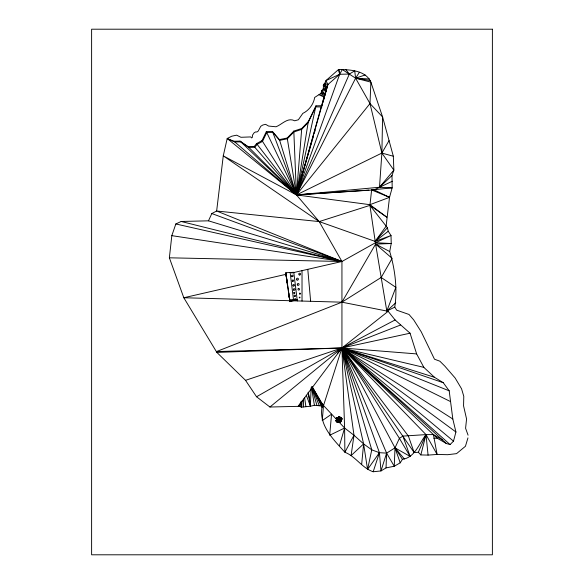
<?xml version="1.0" encoding="UTF-8"?>
<svg xmlns="http://www.w3.org/2000/svg" width="584" height="584" viewBox="0 0 584 584"><rect width="100%" height="100%" fill="white"/><g stroke="black" fill="none" stroke-linecap="round" stroke-linejoin="round"><path stroke-width="0.88" d="M338.311 419.962L338.808 420.458L337.472 419.706L338.559 420.239L338.048 419.859L338.187 418.078L339.173 418.575L338.705 419.473L340.165 419.232L340.64 417.436L340.494 418.648L340.326 417.699L340.304 418.18L338.99 418.575L339.735 418.137L340.114 418.918L340.012 417.918L340.282 418.801L341.749 419.524L340.392 418.808L341.939 419.137L340.53 418.713L341.735 418.991L340.596 418.662L340.99 417.436L340.392 419.173L341.392 420.02L340.019 418.984L341.589 419.954L339.691 418.984L339.041 420.151L338.997 419.633L338.924 420.071L340.779 420.195L340.07 419.334L340.049 418.224L339.968 419.283L340.311 417.983L339.26 418.414M338.954 421.955L339.202 421.451L339.91 422.152L339.216 421.524L338.632 422.21L339.18 421.466L340.027 422.101L339.202 421.451L338.8 422.239L339.194 421.538L339.027 422.269L339.224 421.677L339.822 422.188L339.158 420.918L340.027 421.13L339.143 420.816L340.487 421.108L339.326 420.976L339.822 420.407L339.246 420.838L340.494 419.852L340.158 419.312L340.983 420.144L339.742 418.677M468.076 435.182L465.587 428.262L466.572 419.013L463.565 405.895L463.784 396.332L461.557 388.783L455.119 377.979L444.884 366.175L439.883 361.211L434.481 359.204L421.268 331.873L413.691 319.893L409.004 314.462L396.704 310.177L394.777 307.133C397.536 288.781 395.047 269.202 389.711 251.543L391.222 243.528L391.017 235.52L388.236 231.257L387.404 227.738L369.92 205.378L371.621 189.939L392.171 187.851L391.995 175.55L393.864 170.119L393.331 156.242L382.6 116.968L370.877 82.14C365.715 70.284 349.838 69.62 338.545 69.518L325.967 80.585L324.587 83.643L323.58 84.322L323.288 88.805L321.674 90.768L320.988 93.352L314.652 97.462C313.696 104.069 308.936 110.507 302.833 113.376L298.373 119.771L294.716 120.8C287.635 117.085 282.13 124.45 276.013 126.772L268.618 126.064L265.611 124.334L262.844 124.998L260.763 126.305L258.23 131.072L256.858 132.05L255.916 131.838L254.259 132.619L252.529 135.087L252.273 137.547L251.529 137.904L250.77 136.919L240.944 137.291L236.629 135.174L231.826 136.189L227.198 138.488L223.27 155.855L216.649 211.014L211.824 213.554L208.473 220.825L181.157 221.475L175.835 223.964L171.82 235.651L169.367 257.807L183.807 297.745L216.846 352.4L245.543 380.337L256.551 396.762L269.932 407.019L298.205 406.347L299.059 405.895L299.424 404.143M339.129 419.801L339.012 418.589L338.253 418.429L339.706 417.983L338.165 418.115L338.632 418.326L338.362 419.874L338.494 418.188L338.932 418.312L338.121 417.969L338.472 418.115L337.844 419.896L338.187 418.078L338.494 419.911L338.413 419.524C339.764 417.312 339.669 421.341 340.034 419.626L338.567 420.582L339.669 420.173L339.158 420.706L340.246 419.721L339.472 420.509L340.37 420.75L339.479 420.589L338.362 421.955L339.136 421.254L340.187 421.94L339.618 421.188C339.793 423.071 339.297 420.181 340.107 421.838L339.224 421.4L339.99 420.947L339.516 420.721L338.902 421.692L339.822 420.407L338.742 421.195L338.895 421.779L338.413 420.546L339.202 421.451M339.37 419.4A2.54 0.431 -38.3 0 1 339.005 419.589L337.91 420.224L338.026 418.896L337.267 419.575L337.866 418.903L337.34 418.283L338.034 419.035L337.669 417.677L337.822 418.801L336.742 419.334L337.632 418.794L337.494 417.611L338.034 419.035L337.844 417.75L337.822 418.801L337.092 419.494L338.07 419.115L338.18 417.903L337.435 419.655L337.72 419.349L338.632 420.159L338.099 419.823L338.019 418.02L338.165 419.078L337.202 419.67C337.829 418.925 339.552 418.414 339.851 419.56L338.537 420.451L340.187 420.115L338.216 420.954L340.238 420.261C339.122 420.473 337.786 419.217 338.486 418.078L338.91 418.239L338.048 417.713L338.881 418.108L339.538 417.451L338.939 418.108L337.975 417.604L338.866 417.947L339.267 417.261C338.384 418.436 338.603 416.757 338.793 417.706L339.194 418.232L338.245 417.385L339.194 418.232M338.099 421.59L338.048 420.867L336.676 421.108L338.048 420.867L338.107 422.327L338.165 420.845L338.348 422.29L338.282 421.509L339.107 421.013L338.297 421.663L339.114 421.101L338.851 421.531L339.143 421.144L340.078 421.487L339.173 421.013L340.151 421.765L340.151 420.889L340.99 421.144L340.151 420.889L339.954 421.794L340.297 420.896L340.078 421.779L339.194 421.181L339.457 420.728L339.092 421.75L339.304 421.356L339.611 421.816M338.64 419.341L338.392 420.276C338.34 418.465 339.91 419.567 339.056 419.553A2.54 0.467 21.2 0 0 338.808 419.385L339.91 419.487L339.355 419.451A2.518 0.584 -42.1 0 1 339.122 419.589L339.07 419.502A2.518 0.606 17.1 0 0 338.851 419.356L338.589 420.203L339.727 420.838L337.734 419.407L337.851 417.969L338.165 419.078L337.311 419.816L338.413 420.407L336.8 419.706L337.683 420.283L336.961 419.611L337.786 420.232L337.121 419.524L337.494 419.823L339.713 418.932L341.662 419.721L340.231 418.911L340.99 419.56L340.406 419.246L341.1 418.042L340.698 418.378L341.844 418.64L340.706 418.546L340.852 417.991M291.664 273.02L341.939 261.493L375.505 242.725L391.017 235.52L375.118 241.396L319.192 221.584L223.27 155.855L296.438 194.917L374.11 189.888L379.498 187.26L381.878 153.066L382.6 116.968L369.993 103.58L355.598 78.198L354.722 70.839L349.349 74.051L339.662 74.285L325.967 80.585L327.872 84.556L296.438 194.917L319.192 221.584L341.939 261.493L341.939 347.969L344.611 428.021L344.881 452.25C355.817 456.513 362.029 468.091 373.183 471.748L380.972 470.945L386.039 467.901L394.258 466.251L400.222 462.82L402.42 459.338C415.144 457.506 419.1 443.387 426.006 434.606L433.423 434.606L442.249 439.767M338.771 417.356L338.355 417.217L339.202 418.151L338.501 417.078L339.216 418.056L338.786 416.845L339.246 418.078L340.114 417.202L339.275 418.071L338.881 417.582M338.815 419.378L338.822 420.13L338.443 419.035L337.661 419.933L339.129 419.042L338.399 419.458C339.939 418.48 338.238 420.516 339.18 418.524L338.202 418.275L339.392 418.1L339.669 417.837L338.983 418.312L339.486 417.356L338.924 418.049L337.975 417.604L338.902 417.991L338.245 417.385L338.8 417.815L338.997 417.246L339.231 417.961M299.059 405.895L301.702 407.15L310.433 406.238L311.082 387.812M339.443 420.451L340.713 420.239L339.873 419.378L340.209 420.334L339.377 418.363L339.83 419.889L340.041 420.37L339.851 418.283L339.253 418.502L340.297 418.188L340.165 417.808L340.282 418.801L341.144 419.458L340.611 418.998L341.589 418.042M386.039 467.901L386.608 453.14L341.939 347.969L216.503 351.561L341.939 302.176L381.184 277.466L392.156 258.362L375.6 244.083L369.92 205.378L319.192 221.584L216.649 211.014L341.939 261.493L169.367 257.807M392.331 181.252L379.498 187.26L393.864 170.119L381.878 153.066L369.993 103.58L370.877 82.14L355.598 78.198L342.304 69.532L339.662 74.285L296.438 194.917L369.92 204.685L389.521 197.348L392.171 187.851L379.498 187.26L296.438 194.917L227.198 138.488L233.98 141.262L296.438 194.917L368.906 190.114M339.209 422.159C338.91 421.59 339.771 422.531 339.267 421.794L339.311 421.757M339.662 419.232L340.392 419.911L339.443 418.268L339.815 419.137L338.202 418.275L339.406 418.312L340.319 417.341L339.275 418.159L339.954 417.056L339.216 418.056M338.165 420.845L337.873 422.334L338.012 420.998L337.924 421.67M339.757 419.195L339.968 419.918L339.151 419.151L340.165 419.232L340.253 418.173L340.582 420.246L339.976 419.356L340.392 420.298L339.413 421.115L340.45 421.268C338.625 420.1 340.027 421.801 340.903 421.254L340.246 421.013L340.771 421.4L340.26 421.071L340.289 421.728L340.333 421.13M339.545 421.035L339.392 421.882L339.53 420.94L340.202 421.677L339.501 420.867L340.37 421.414L339.552 420.86L339.253 421.823L339.53 420.94L340.282 421.553L339.567 420.933L339.567 421.976L339.238 421.538C340.107 422.984 339.224 421.239 339.231 422.174M301.702 407.15L302.118 400.909M339.056 420.29L338.377 420.21L339.063 420.37L338.654 420.181L338.888 418.363L338.647 419.254M339.143 416.998L339.267 417.64L339.552 416.647L339.297 417.545L338.968 416.691L339.267 417.64L339.056 416.604L339.267 417.64L339.64 416.75L339.297 417.75L339.435 417.275L338.902 417.991L338.457 417.757M339.501 419.436L339.603 420.027L339.976 419.75L339.216 420.232L339.735 420.283L337.859 419.283L339.742 420.524L337.968 419.173L338.924 420.071L338.494 420.217L339.581 419.881C339.888 418.633 339.413 421.422 339.924 419.546L339.078 420.575L336.588 420.838L338.107 420.787L337.924 421.283L337.705 420.341L337.399 422.371L337.808 421.319M389.046 140.627L381.878 153.066L296.438 194.917L301.731 128.487L308.308 121.589L315.966 105.843L322.28 105.689M336.968 421.166L337.253 420.604L336.048 420.181L337.508 420.378L336.639 419.794L338.282 420.553L336.88 420.436L337.537 420.451L336.953 421.765L337.224 420.546L336.063 420.392L337.158 420.597L336.793 421.706L336.924 421.166M361.664 464.397L363.613 443.898L341.939 347.969L388.156 311.301L395.105 319.952L410.056 333.201L416.64 353.911L423.845 367.365L434.452 377.271L443.263 382.71L449.184 390.82L452.819 419.013L455.929 431.999L453.498 441.154L450.045 444.563L446.373 443.541L437.19 438.168L341.939 347.969L216.846 352.4M300.935 407.026L301.49 401.712M289.861 300.716L183.807 297.745L285.926 274.334L289.854 301.592M340.078 421.407L340.311 420.976M374.11 189.888L389.521 197.348L386.104 226.249L375.118 241.396L388.236 231.257M338.859 417.874L339.019 417.502M395.105 319.952L341.939 347.969L353.984 435.262L351.086 455.586L363.613 443.898L371.767 449.855L379.432 452.688L386.608 453.14L395.01 447.862L399.405 438.336L402.909 436.102L426.006 434.606L437.109 454.447L447.709 454.695L456.549 453.637L465.448 446.256L467.952 437.898M233.98 141.262L240.039 141.116L296.438 194.917L308.308 121.589M299.855 406.406L300.585 401.916M339.559 420.049C338.888 419.392 339.837 420.086 339.027 420.232L340.158 419.881L339.341 420.232L339.457 419.473M338.727 417.815L338.173 417.407L339.187 418.319L338.26 417.633L339.18 418.399L338.238 417.852L338.647 418.188L338.085 418.94L339.669 418.947L339.027 418.859L339.486 419.378M339.976 421.334L340.07 420.801L339.815 421.831L340.07 420.801L339.764 421.736L340.041 420.75L339.479 420.589M338.793 420.013L338.209 420.597L339.078 420.48L337.442 419.363L338.37 421.071L337.494 419.823L338.194 419.166L337.311 419.816L338.479 420.319L337.603 419.29L338.07 419.115M323.01 102.171L326.85 87.724M322.967 101.966L327.872 84.556L339.662 74.285L338.961 69.408M338.092 420.918L337.91 420.224M337.26 421.144L337.391 420.531L337.121 421.772L338.048 420.867L336.727 421.356L337.983 420.954L336.786 421.721L337.815 421.159L336.807 421.852L337.742 421.254L336.815 422.013L337.742 421.268L337.253 422.393L337.764 421.268L337.508 421.911M245.543 380.337L341.939 347.969L379.432 452.688L367.562 469.441L371.767 449.855L341.939 347.969L400.573 324.996M240.039 141.116L248.156 146.723L296.438 194.917L315.966 105.843M339.771 419.37L339.056 418.75L340.282 418.392L338.18 418.662L339.078 418.932M306.272 395.171L310.433 406.238L314.404 405.289L322.258 406.07L322.923 404.873L344.611 428.021L353.984 435.262L344.881 452.25C333.084 439.051 317.368 424.145 322.587 404.617M340.633 418.56L341.158 417.472L340.479 419.151L340.866 418.611M340.574 421.137L340.18 420.889L340.078 421.779L339.209 421.254L338.399 422.079L339.151 421.327L339.676 421.641M339.289 417.524L339.457 416.991M337.063 420.816L336.048 420.582L337.158 420.597M338.151 419.035L337.121 419.502L337.866 418.903L337.231 418.341L337.786 418.932L336.99 419.173L338.173 419.02L337.603 419.728L337.282 419.443L337.997 420.122L338.64 418.246L339.173 418.487L338.647 418.188L338.362 419.108L338.844 419.947M339.625 418.801L339.304 418.524L339.837 418.494L338.421 418.918C339.538 418.436 337.924 419.838 338.764 418.305L338.464 419.188M433.423 434.606L437.109 454.447L428.072 455.097L420.83 454.929L426.006 434.606L341.939 347.969L256.551 396.762M338.238 420.005L338.048 419.283L338.282 419.954L339.041 419.56M339.194 421.538L339.027 422.02M339.355 421.414L339.501 420.867L339.917 421.261M248.156 146.723L254.171 146.577L296.438 194.917L324.288 96.024M369.993 103.58L296.438 194.917L279.415 139.598L272.465 131.488L266.333 131.634L262.012 140.591L256.566 143.635L296.438 194.917L312.09 140.897M312.593 139.153L313.345 136.539M314.36 133.057L315.112 130.444M339.428 445.694L344.611 428.021L329.675 435.255L331.566 414.18L322.258 420.582L323.485 405.617L322.616 405.362M410.056 333.201L341.939 347.969L323.448 405.749L322.258 406.07L312.024 386.761L321.39 406.055M338.012 420.998L337.53 422.356L337.844 421.188M373.183 471.748L379.432 452.688L380.972 470.945L386.608 453.14L394.258 466.251L395.01 447.862L341.939 347.969L269.932 407.019M338.508 419.29L338.092 420.108L338.537 420.801L338.005 420.159M339.289 417.648L339.494 417.086M339.289 420.093L338.508 420.327L339.742 420.093L339.333 420.188M337.413 421.984L337.618 420.4L337.596 421.473L337.537 420.444L338.224 420.633L338.72 421.969L338.348 420.619L338.683 421.232L339.362 420.392L338.603 420.728L339.479 421.057L338.676 420.203M339.275 421.319L339.479 420.794L339.143 421.144L340.107 421.648L339.194 421.181M339.297 417.859L339.727 416.837L339.297 417.75L338.881 416.764L339.231 417.852L339.822 416.925L339.275 417.976M338.757 351.137L341.939 347.969L414.18 452.585L418.341 452.257L426.006 434.606L428.072 455.097M262.012 140.591L296.438 194.917L349.349 74.051L345.903 69.671M338.902 417.991L339.092 417.553M337.603 419.29L338.099 420.071L338.435 419.268L338.026 420.13M266.333 131.634L296.438 194.917L355.598 78.198L359.408 72.255M338.099 420.071L338.683 420.575L336.734 420.633L338.224 420.633L338.567 422.21L338.224 420.772L338.282 421.509L339.1 420.918L338.245 421.319L339.092 420.809L338.224 421.137L339.085 420.699L338.611 420.29L339.348 421.225L338.537 420.385L339.209 421.407L338.472 420.465L339.209 421.407L338.881 421.882M336.493 421.217L336.932 420.772L336.026 420.86L337.099 420.655L336.639 421.641L337.18 420.648M291.029 300.753L341.939 302.176L375.6 244.083L391.222 243.528L375.505 242.725M341.282 418.144L340.691 419.297L341.83 419.356L340.786 419.144L342.012 419.02L340.465 418.757L341.217 419.035L341.896 418.531L340.976 419.056L341.786 418.472L340.8 418.334L341.443 418.37M339.275 418.071L339.676 417.48M340.742 418.626L340.392 419.173L341.005 419.582M338.53 419.195L339.764 418.29L339.399 418.458M340.939 418.348L341.414 417.509L340.779 418.465L341.552 418.129L341.114 418.239M338.377 419.137L338.764 418.254L338.457 419.151L339.041 418.677L338.267 418.691L338.99 418.575M338.808 421.794L339.151 421.327L339.654 421.714L339.216 421.327L338.443 422.181L339.165 421.392M298.205 406.347L341.939 347.969L416.64 353.911M339.516 420.648L339.998 420.633L339.706 421.633L340.041 420.75L340.414 420.925L339.501 420.655L340.282 420.414L339.194 418.575L339.888 420.4L340.618 420.1L339.808 420.312M336.654 420.881L336.223 421.473L336.778 420.845L335.997 421.071L336.844 420.787L336.019 420.954L336.917 420.736L336.406 421.546L337.019 420.736L336.508 421.582L337.099 420.684L336.041 420.743L336.99 420.684M254.171 146.577L256.566 143.635M321.93 407.522L323.485 405.617L322.258 406.07M337.296 353.583L341.939 347.969L423.845 367.365M339.275 418.159L339.735 417.626M375.118 241.396L387.404 227.738M285.948 274.509L285.912 273.232L287.62 286.153L287.343 284.386M279.415 139.598L287.219 138.014L293.81 131.093L301.731 128.487M336.435 421.232L336.851 420.809M379.498 187.26L391.995 175.55M395.762 302.775L386.805 311.031L375.6 244.083L389.711 251.543M339.267 418.246L340.319 417.553L339.267 418.334L339.786 417.786M340.567 419.137L341.071 418.699M340.976 419.056L341.786 418.472L340.727 418.56M337.151 421.757L337.676 421.356M340.771 419.086L341.589 418.348L340.662 419.115L341.589 418.735M337.172 421.641L337.742 421.254M340.873 419.071L341.45 418.735M394.777 307.133L386.805 311.031L395.872 287.357L381.184 277.466M337.559 418.757L336.537 419.276L337.632 418.794L337.136 417.494L337.523 418.699L336.428 419.137L337.523 418.662L336.953 417.626L337.442 418.662L336.355 418.976L337.413 418.677L336.778 417.728L337.698 418.911L336.829 418.859L337.691 418.925L336.289 417.969L337.07 418.487L336.107 418.378L337.063 418.494L336.413 417.918L337.165 418.524L336.194 418.567L337.486 418.721L336.895 418.808M337.983 420.954L336.764 421.568L337.88 421.057M337.216 418.684L336.296 418.808L337.413 418.677L336.238 418.67L337.238 418.604L336.625 417.808L337.786 418.932L336.895 418.969L337.603 418.881L336.88 418.392M324.011 97.024L319.01 94.747L324.514 95.418L320.988 93.352L325.011 93.798L321.674 90.768L325.967 90.739L323.288 88.805L326.565 88.826L323.58 84.322L327.069 87.184L324.587 83.643L325.909 83.052M370.504 80.592L355.598 78.198L365.183 74.956M292.007 300.782L297.176 299.789L289.861 300.212M337.326 420.969L338.107 420.787M339.946 421.13L339.53 420.787L339.998 420.633L339.64 421.509L339.873 420.487L340.808 420.378L339.976 420.538L340.954 420.655L340.056 420.662L341.012 420.787L340.092 420.721L341.056 421.02L340.151 420.83L340.589 421.035M289.854 300.271L292.767 299.877M290.584 301.592L292.036 301.395M339.815 419.137L340.538 419.83L339.939 419.078M287.08 282.598L285.853 272.735L293.781 272.312L297.314 300.928M337.384 420.787L338.165 420.706M336.479 418.414L336.983 418.458M339.202 418.881L340.246 418.764L339.07 418.859L339.742 419.151L339.092 418.845L339.713 418.144M341.092 419.042L341.655 419.027M433.832 438.248L437.19 438.168M337.172 418.874L337.691 418.911L337.238 418.925M321.93 106.916L315.732 106.916L308.148 122.596L301.658 129.4L293.847 131.969L287.343 138.795L279.648 140.357L272.816 132.415L266.844 132.415L262.515 141.386L257.15 144.379L254.785 147.285L248.718 147.285L240.863 141.905L234.732 141.905L228.023 139.167M286.518 274.838L286.189 276.093M340.662 418.611L341.874 418.867L340.596 418.662L341.326 418.619M341.582 419.093L340.983 419.078M355.598 78.198L369.468 78.993M336.574 420.48L337.224 420.546M336.552 418.465L337.151 418.553L336.508 417.867L337.26 418.553M340.122 420.772L341.092 420.903L340.092 420.721L340.596 420.925M171.82 235.651L341.939 261.493L211.824 213.554M341.939 302.176L388.156 311.301M175.835 223.964L341.939 261.493L208.473 220.825M181.157 221.475L341.939 261.493M340.574 419.195L341.26 419.385M381.878 153.066L393.331 156.242M324.587 83.643L327.872 84.556M338.705 420.079L338.764 419.378L338.545 420.035M400.222 462.82L395.01 447.862L410.129 456.433L399.405 438.336L341.939 347.969L434.452 377.271M340.567 421.225L340.209 420.954C341.457 421.889 339.917 420.4 340.195 421.473M323.288 88.805L326.259 89.819M414.18 452.585L408.406 436.102L341.939 347.969L443.263 382.71M339.662 421.159L339.888 421.568M446.373 443.541L341.939 347.969L449.184 390.82M340.487 419.217L341.136 419.487M371.621 189.939L389.521 197.348M321.565 92.33L325.011 93.798M450.045 444.563L341.939 347.969L450.227 401.434M339.53 420.787L339.961 421.035M453.498 441.154L341.939 347.969L452.819 419.013M339.304 418.524L339.924 419.042M369.92 205.378L386.82 217.204L369.92 204.685M341.939 347.969L455.929 431.999M338.479 417.669L338.851 417.991M353.984 435.262L363.613 443.898L367.562 469.441M323.127 85.717L326.565 88.826M340.297 421.188C340.435 421.341 340.53 421.721 340.202 421.035M418.341 452.257L420.83 454.929M339.684 419.414L339.056 418.75L340.019 418.984M404.325 458.936L395.01 447.862L402.42 459.338M339.231 421.466L339.757 422.21L339.26 421.677M321.492 403.172L323.448 405.749L312.075 386.666M339.888 421.677L339.632 421.268M337.194 418.093L337.523 418.662M312.053 386.703L322.967 405.982M337.866 418.538L338.099 419.056M312.148 387.615L319.287 405.676M272.465 131.488L296.438 194.917L293.81 131.093M402.909 436.102L410.129 456.433M311.9 387.703L316.959 405.551M310.608 406.201L308.294 392.251M338.545 69.518L339.662 74.285M339.114 417.1L339.253 417.75M287.219 138.014L296.438 194.917M311.593 387.776L314.404 405.289M308.199 392.236L310.433 406.238M285.853 272.735L289.861 300.315M289.029 296.008L289.292 297.796M289.036 296L289.292 297.789M304.585 397.419L305.855 406.398M290.16 272.735L293.635 300.826L293.497 299.782M307.79 269.326L310.637 301.3M338.282 421.509L338.224 420.772M303.388 398.989L303.592 406.917M302.023 270.647L302.023 301.059M289.81 299.95L289.854 301.694M293.701 292.898C294.869 295.343 295.519 290.861 293.701 292.898M294.672 299.154C295.76 301.432 296.373 297.249 294.672 299.154M300.592 293.672C299.118 295.993 299.052 291.394 300.592 293.672M299.263 297.402C299.833 299.139 300.636 296.176 299.263 297.402M340.472 418.604L340.311 419.188L340.684 418.078L340.421 418.604M341.348 417.859L341.019 418.297L341.406 417.83M339.187 418.976L340.195 419.093L339.187 418.976M341.538 418.166L340.961 418.378L341.509 418.224M298.548 288.416L298.395 288.452A0.891 0.876 1.6 0 0 298.862 290.095L298.928 290.08A0.876 0.861 -7.8 0 0 298.548 288.416M337.311 418.984L336.939 419.064L337.851 419.013L337.34 419.005M340.494 420.531L340.019 420.604L340.888 420.516L340.494 420.531M492.385 29.2L91.615 29.2L91.615 554.8L492.385 554.8L492.385 29.2M338.895 418.173L338.085 417.837L338.91 418.239M338.099 419.823L337.603 419.553L338.048 419.859M340.56 421.385L340.268 421.144L340.56 421.422M339.494 422.108L339.26 421.736L339.494 422.137M297.424 284.934L297.263 284.488A0.92 0.905 -7.8 0 1 298.424 283.532A0.92 0.905 -7.8 0 1 298.942 284.926A0.92 0.905 -7.8 0 1 297.424 284.934M288.766 294.219L288.511 292.431L288.781 294.212M291.803 276.509A0.788 0.759 -1.4 0 0 293.08 276.057A0.788 0.759 -1.4 0 0 292.036 275.217A0.788 0.759 -1.4 0 0 291.803 276.509M292.46 281.211A0.737 0.715 -1.4 0 0 293.664 280.787A0.737 0.715 -1.4 0 0 292.686 279.999A0.737 0.715 -1.4 0 0 292.46 281.211M293.139 285.934A0.832 0.803 -1.4 0 0 294.475 285.415A0.832 0.803 -1.4 0 0 293.343 284.561A0.832 0.803 -1.4 0 0 293.139 285.934M293.686 290.095A0.832 0.803 -1.4 0 0 295.022 289.576A0.832 0.803 -1.4 0 0 293.891 288.722A0.832 0.803 -1.4 0 0 293.686 290.095M294.409 296.416A0.737 0.715 -1.4 0 0 295.599 295.957A0.737 0.715 -1.4 0 0 294.591 295.19A0.737 0.715 -1.4 0 0 294.409 296.416M299.293 274.94A0.92 0.905 -7.8 0 0 300.599 274.027A0.92 0.905 -7.8 0 0 299.154 273.37A0.92 0.905 -7.8 0 0 299.293 274.94M297.044 280.013A0.971 0.949 -7.8 0 0 298.424 279.064A0.971 0.949 -7.8 0 0 296.898 278.371A0.971 0.949 -7.8 0 0 297.044 280.013"/></g></svg>
